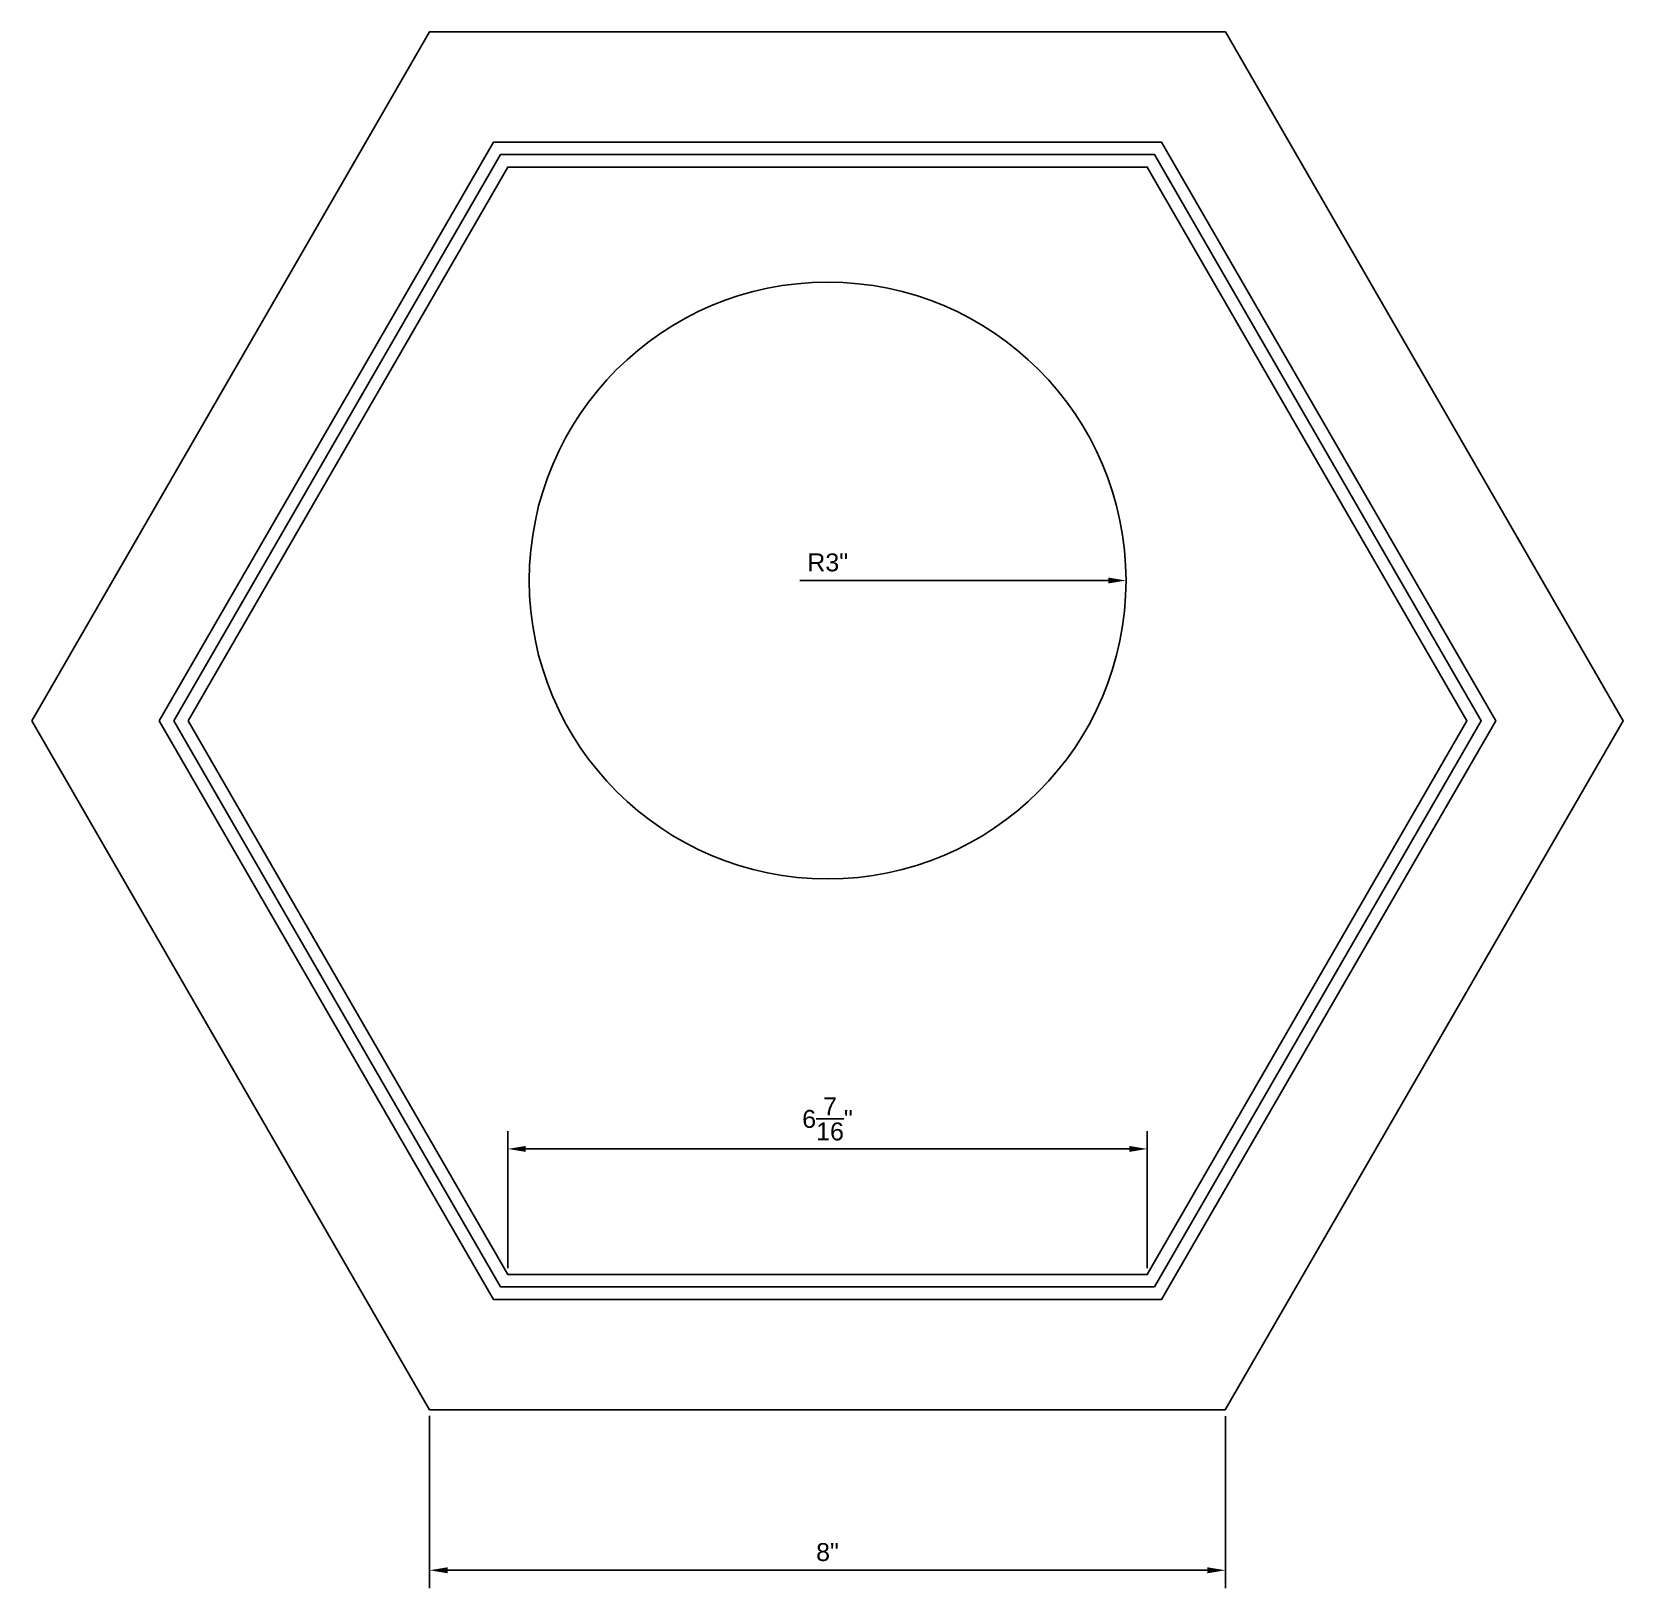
# Model space of a CAD drawing. Header units: inches. Extents: x -4 to 12, y -1.8 to 13.9.
import ezdxf

# ---------------------------------------------------------------- set-up
doc = ezdxf.new("R2010")
doc.units = ezdxf.units.IN
doc.header["$MEASUREMENT"] = 0
for name, color, linetype in [('Dims', 1, 'Continuous'), ('Layout', 2, 'Continuous'), ('ToolpathLines', 7, 'Continuous')]:
    doc.layers.add(name, color=color, linetype=linetype)
doc.styles.get("Standard").update_dxf_attribs({"font": 'arial.ttf'})
doc.dimstyles.get("Standard").update_dxf_attribs({"dimtxt": 0.18, "dimasz": 0.18, "dimexe": 0.18, "dimexo": 0.0625, "dimgap": 0.09, "dimtad": 1, "dimdec": 4, "dimzin": 0, "dimdsep": 46, "dimlunit": 5, "dimtxsty": 'Standard', "dimcen": 0.09, "dimazin": 3, "dimtfac": 1, "dimtdec": 4, "dimtofl": 0, "dimtmove": 0, "dimatfit": 3, "dimfxl": 1, "dimtolj": 1, "dimtzin": 0, "dimarcsym": 1})

# ---------------------------------------------------------------- blocks, each defined once
blk = doc.blocks.new('*D2')
at = {"layer": 'Defpoints', "color": 0, "transparency": 16777216}
for p in [(7.215, 2.623), (0.785, 1.36), (7.215, 1.36)]:
    blk.add_point(p, dxfattribs=at)
at = {"layer": 'Dims', "color": 0, "lineweight": -2, "transparency": 16777216}
for p, q in [((0.785, 1.423), (0.785, 2.803)), ((7.215, 1.423), (7.215, 2.803)), ((0.965, 2.623), (7.035, 2.623))]:
    blk.add_line(p, q, dxfattribs=at)
at = {"layer": 'Dims', "color": 0, "transparency": 16777216}
for points in [[(0.965, 2.653), (0.965, 2.593), (0.785, 2.623)], [(7.035, 2.653), (7.035, 2.593), (7.215, 2.623)]]:
    blk.add_solid(points, dxfattribs=at)
at = {"layer": 'Dims', "color": 0, "transparency": 16777216, "insert": (4, 2.925), "char_height": 0.18, "attachment_point": 5}
blk.add_mtext('\\A1;6{\\H1.000000x;\\S7/16;}"', dxfattribs=at)
blk = doc.blocks.new('*D3')
at = {"layer": 'Defpoints', "color": 0, "transparency": 16777216}
for p in [(0, 0), (8, 0), (8, -1.614)]:
    blk.add_point(p, dxfattribs=at)
at = {"layer": 'Dims', "color": 0, "lineweight": -2, "transparency": 16777216}
for p, q in [((0, -0.062), (0, -1.794)), ((8, -0.063), (8, -1.794)), ((0.18, -1.614), (7.82, -1.614))]:
    blk.add_line(p, q, dxfattribs=at)
at = {"layer": 'Dims', "color": 0, "transparency": 16777216}
for points in [[(0.18, -1.584), (0.18, -1.644), (0, -1.614)], [(7.82, -1.584), (7.82, -1.644), (8, -1.614)]]:
    blk.add_solid(points, dxfattribs=at)
at = {"layer": 'Dims', "color": 0, "transparency": 16777216, "insert": (4, -1.432), "char_height": 0.18, "attachment_point": 5}
blk.add_mtext('\\A1;8"', dxfattribs=at)
blk = doc.blocks.new('*D6')
at = {"layer": 'Defpoints', "color": 0, "transparency": 16777216}
for p in [(4.002, 8.339), (7.002, 8.339)]:
    blk.add_point(p, dxfattribs=at)
at = {"layer": 'Dims', "color": 0, "lineweight": -2, "transparency": 16777216}
blk.add_line((3.722, 8.339), (6.822, 8.339), dxfattribs=at)
at = {"layer": 'Dims', "color": 0, "transparency": 16777216}
blk.add_solid([(6.822, 8.369), (6.822, 8.309), (7.002, 8.339)], dxfattribs=at)
at = {"layer": 'Dims', "color": 0, "transparency": 16777216, "insert": (4.002, 8.52), "char_height": 0.18, "attachment_point": 5}
blk.add_mtext('\\A1;R3"', dxfattribs=at)

msp = doc.modelspace()

# ---------------------------------------------------------------- linework, layer by layer
at = {"layer": 'Layout'}
for points in [[(-4, 6.9282), (0, 13.8564), (8, 13.8564), (12, 6.9282), (7.99997, -0.00006), (0, 0)], [(-2.71812, 6.9282), (0.64094, 12.74626), (7.35906, 12.74626), (10.71812, 6.9282), (7.35903, 1.11008), (0.64094, 1.11014)], [(-2.42944, 6.9282), (0.78528, 12.49626), (7.21473, 12.49626), (10.42945, 6.9282), (7.2147, 1.36009), (0.78528, 1.36013)]]:
    msp.add_lwpolyline(points, close=True, dxfattribs=at)
msp.add_circle((4.00151, 8.33851), 3, dxfattribs=at)
at = {"layer": 'ToolpathLines'}
for points in [[(-4, 6.9282), (0, 13.8564), (8, 13.8564), (12, 6.9282), (7.99997, -0.00006), (0, 0)], [(-2.57378, 6.9282), (0.71311, 12.62126), (7.28689, 12.62126), (10.57379, 6.9282), (7.28686, 1.23508), (0.71311, 1.23514)]]:
    msp.add_lwpolyline(points, close=True, dxfattribs=at)
msp.add_circle((4.00151, 8.33851), 3, dxfattribs=at)

# ---------------------------------------------------------------- dimensions: what is measured, and where the dimension line sits
at = {"layer": 'Dims'}
dim = msp.add_radius_dim(center=(4.00151, 8.33851), mpoint=(7.00151, 8.33851), dimstyle='Standard', override={"dimpost": '"'}, dxfattribs=at)
dim.commit()
dim.dimension.update_dxf_attribs({"geometry": '*D6', "text_midpoint": (4.00151, 8.33851), "dimtype": 164})
for base, p1, p2, picture, middle in [((7.2147, 2.62304), (0.78528, 1.36013), (7.2147, 1.36009), '*D2', (3.99999, 2.92532)), ((7.99997, -1.61406), (0, 0), (7.99997, -0.00006), '*D3', (3.99999, -1.43216))]:
    dim = msp.add_linear_dim(base=base, p1=p1, p2=p2, dimstyle='Standard', override={"dimpost": '"'}, dxfattribs=at)
    dim.commit()
    dim.dimension.update_dxf_attribs({"geometry": picture, "text_midpoint": middle})

doc.saveas('drawing.dxf')
